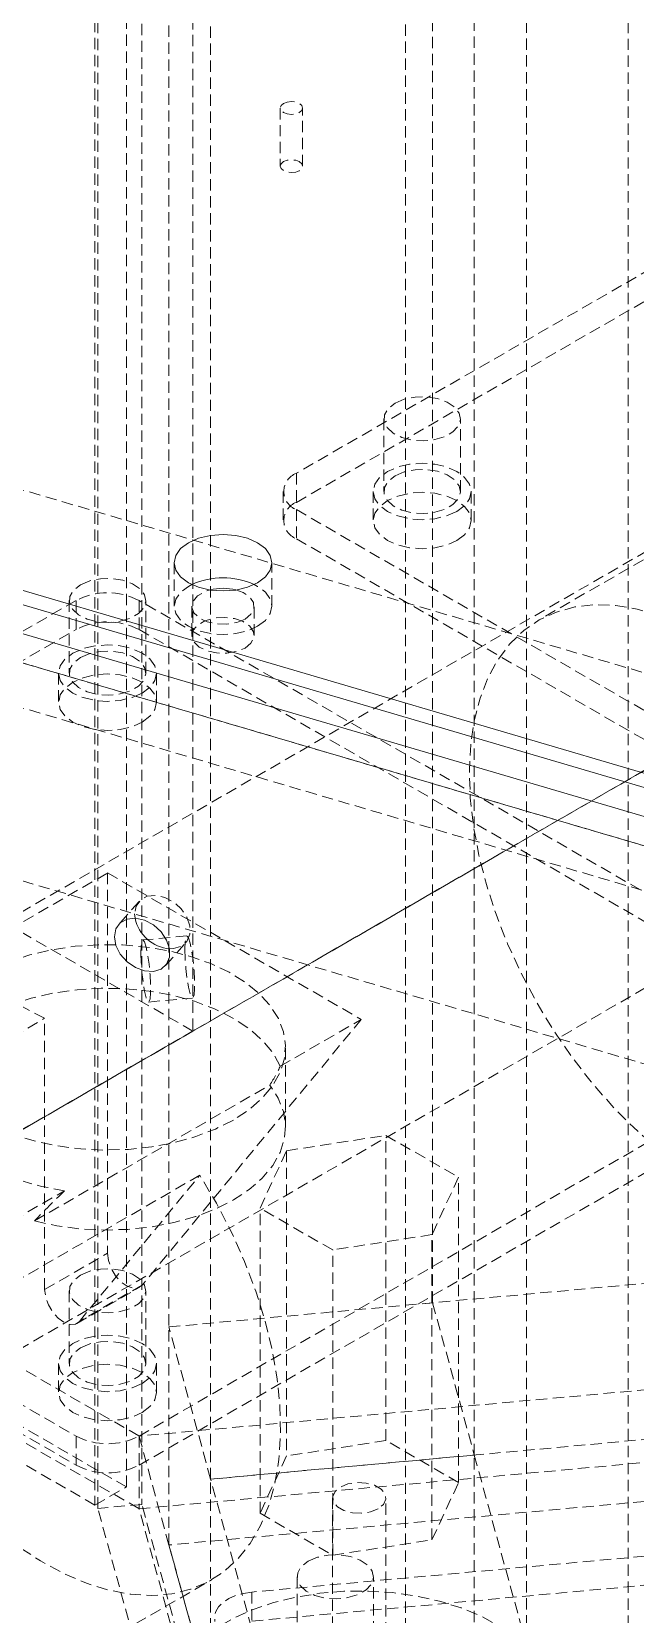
# Model space of a CAD drawing. Header units: millimetres. Extents: x 1529 to 6255, y 1713 to 5797.
# Drawn here: x 5682.3 to 5750.1, y 4318.6 to 4496.4 of the extents above; entities that cross this region are included whole.
import ezdxf

# ---------------------------------------------------------------- set-up
doc = ezdxf.new("R2010")
doc.units = ezdxf.units.MM
doc.linetypes.add('HIDDEN', pattern=[1.905, 1.27, -0.635])

msp = doc.modelspace()

# ---------------------------------------------------------------- linework, layer by layer
at = {"color": 7, "linetype": 'HIDDEN', "lineweight": 0}
for p, q in [((5692.921, 4332.875), (5692.921, 4899.073)), ((5694.648, 4899.231), (5694.648, 4330.918)), ((5700.38, 4890.345), (5700.38, 4384.089)), ((5727.321, 4353.566), (5727.321, 4859.821)), ((5697.69, 4857.112), (5697.69, 4350.857)), ((5732.014, 4336.46), (5732.014, 4842.716)), ((5702.383, 4333.751), (5702.383, 4840.006)), ((5689.385, 4823.361), (5689.385, 4330.834)), ((5689.709, 4330.467), (5689.709, 4823.728)), ((5749.314, 4668.952), (5749.314, 4162.697)), ((5737.886, 4617.55), (5737.886, 4111.295)), ((5724.266, 4095.864), (5724.266, 4602.119)), ((5409.441, 4503.056), (5694.335, 4338.591)), ((5692.921, 4332.875), (5410.855, 4495.708)), ((5657.954, 4384.089), (5852.408, 4496.345)), ((5409.441, 4494.891), (5694.335, 4330.425)), ((5789.794, 4491.666), (5712.012, 4446.764)), ((5712.012, 4443.498), (5789.794, 4488.4)), ((5710.213, 4487.801), (5710.213, 4481.268)), ((5712.713, 4481.268), (5712.713, 4487.801)), ((5679.167, 4371.843), (5873.622, 4484.099)), ((5833.096, 4400.232), (5588.069, 4472.305)), ((5852.408, 4471.849), (5657.954, 4359.593)), ((5679.167, 4347.347), (5873.622, 4459.603)), ((5817.694, 4385.325), (5574.449, 4456.874)), ((5574.449, 4456.874), (5819.476, 4384.801)), ((5721.854, 4452.888), (5721.854, 4444.723)), ((5730.454, 4444.723), (5730.454, 4452.888)), ((5833.096, 4375.736), (5588.069, 4447.809)), ((5712.012, 4446.764), (5712.012, 4443.498)), ((5767.51, 4446.576), (5739.226, 4430.248)), ((5710.548, 4444.723), (5710.548, 4441.457)), ((5720.654, 4444.723), (5720.654, 4441.457)), ((5731.654, 4441.457), (5731.654, 4444.723)), ((5712.012, 4442.682), (5789.794, 4397.779)), ((5712.012, 4442.682), (5712.012, 4439.416)), ((5712.012, 4439.416), (5789.794, 4394.513)), ((5698.273, 4436.719), (5698.273, 4431.819)), ((5709.273, 4431.819), (5709.273, 4436.719)), ((5817.694, 4360.829), (5574.449, 4432.378)), ((5687.263, 4432.477), (5609.482, 4387.574)), ((5686.499, 4432.478), (5686.499, 4424.313)), ((5687.263, 4429.21), (5687.263, 4432.477)), ((5772.116, 4387.574), (5694.335, 4432.477)), ((5694.335, 4432.477), (5694.335, 4429.21)), ((5695.099, 4424.313), (5695.099, 4432.478)), ((5700.273, 4431.819), (5700.273, 4428.553)), ((5707.273, 4428.553), (5707.273, 4431.819)), ((5609.482, 4384.308), (5687.263, 4429.21)), ((5694.335, 4429.21), (5772.116, 4384.308)), ((5685.299, 4424.313), (5685.299, 4421.046)), ((5696.299, 4421.046), (5696.299, 4424.313)), ((5648.373, 4377.368), (5690.799, 4401.86)), ((5690.799, 4401.86), (5719.303, 4385.405)), ((5690.799, 4401.86), (5690.799, 4359.144)), ((5689.385, 4330.834), (5570.902, 4399.233)), ((5694.339, 4398.657), (5692.069, 4396.086)), ((5700.38, 4384.089), (5679.167, 4396.335)), ((5693.844, 4397.259), (5693.888, 4396.767)), ((5699.718, 4394.782), (5694.78, 4394.33)), ((5697.317, 4391.453), (5699.587, 4394.025)), ((5695.417, 4387.359), (5700.356, 4387.811)), ((5655.444, 4369.202), (5683.728, 4385.53)), ((5683.728, 4355.062), (5683.728, 4385.53)), ((5719.303, 4385.405), (5694.703, 4355.562)), ((5710.208, 4380.154), (5719.303, 4385.405)), ((5609.482, 4383.492), (5687.263, 4338.59)), ((5700.38, 4384.089), (5679.167, 4371.843)), ((5694.335, 4338.59), (5772.116, 4383.492)), ((5710.799, 4373.285), (5710.799, 4382.267)), ((5609.482, 4380.226), (5687.263, 4335.323)), ((5694.335, 4335.323), (5772.116, 4380.226)), ((5682.585, 4362.758), (5709.034, 4378.027)), ((5697.69, 4350.857), (5969.305, 4375.691)), ((5710.918, 4370.652), (5722.072, 4372.378)), ((5722.072, 4372.378), (5730.237, 4367.664)), ((5722.072, 4338.083), (5722.072, 4372.378)), ((5707.93, 4364.214), (5710.918, 4370.652)), ((5710.918, 4370.652), (5710.918, 4336.358)), ((5701.17, 4367.904), (5672.886, 4351.575)), ((5687.632, 4351.48), (5701.17, 4367.904)), ((5730.237, 4367.664), (5727.248, 4361.225)), ((5730.237, 4333.369), (5730.237, 4367.664)), ((5676.877, 4360.913), (5685.972, 4366.163)), ((5707.93, 4329.919), (5707.93, 4364.214)), ((5716.095, 4359.5), (5707.93, 4364.214)), ((5965.949, 4363.425), (5694.335, 4338.591)), ((5727.248, 4361.225), (5716.095, 4359.5)), ((5727.248, 4326.931), (5727.248, 4361.225)), ((5683.728, 4355.062), (5690.799, 4359.144)), ((5973.998, 4358.586), (5702.383, 4333.751)), ((5716.095, 4325.205), (5716.095, 4359.5)), ((5686.499, 4354.919), (5686.499, 4346.754)), ((5687.349, 4351.239), (5694.42, 4355.321)), ((5694.703, 4355.562), (5687.632, 4351.48)), ((5694.335, 4330.425), (5965.949, 4355.26)), ((5695.099, 4346.754), (5695.099, 4354.919)), ((5697.69, 4350.857), (5727.321, 4353.566)), ((5727.321, 4353.566), (5732.014, 4336.46)), ((5969.305, 4351.195), (5697.69, 4326.36)), ((5702.383, 4333.751), (5697.69, 4350.857)), ((5697.69, 4326.36), (5697.69, 4350.857)), ((5685.299, 4346.754), (5685.299, 4343.488)), ((5696.299, 4343.488), (5696.299, 4346.754)), ((5687.263, 4335.323), (5687.263, 4338.59)), ((5694.335, 4338.591), (5694.335, 4330.425)), ((5694.335, 4338.591), (5757.362, 4108.865)), ((5694.335, 4338.59), (5694.335, 4335.323)), ((5722.072, 4338.083), (5710.918, 4336.358)), ((5730.237, 4333.369), (5722.072, 4338.083)), ((5732.014, 4336.46), (5702.383, 4333.751)), ((5710.918, 4336.358), (5707.93, 4329.919)), ((5732.014, 4336.46), (5778.944, 4165.406)), ((5732.014, 4311.964), (5732.014, 4336.46)), ((5702.383, 4309.255), (5702.383, 4333.751)), ((5749.314, 4162.697), (5702.383, 4333.751)), ((5689.385, 4330.834), (5692.921, 4332.875)), ((5727.248, 4326.931), (5730.237, 4333.369)), ((5694.648, 4330.918), (5689.709, 4330.467)), ((5752.111, 4103.021), (5689.709, 4330.467)), ((5757.362, 4100.7), (5694.335, 4330.425)), ((5757.049, 4103.473), (5694.648, 4330.918)), ((5815.673, 4330.999), (5707.028, 4321.065)), ((5716.083, 4331.644), (5716.083, 4308.781)), ((5722.083, 4308.781), (5722.083, 4331.644)), ((5707.93, 4329.919), (5716.095, 4325.205)), ((5707.028, 4317.799), (5815.673, 4327.733)), ((5716.095, 4325.205), (5727.248, 4326.931)), ((5697.69, 4326.36), (5702.383, 4309.255)), ((5674.192, 4306.105), (5702.476, 4322.433)), ((5712.091, 4322.781), (5712.091, 4314.615)), ((5720.691, 4314.615), (5720.691, 4322.781)), ((5707.028, 4321.065), (5707.028, 4317.799))]:
    msp.add_line(p, q, dxfattribs=at)
at = {"color": 7, "linetype": 'Continuous', "lineweight": 15}
for p, q in [((5819.476, 4392.966), (5574.449, 4465.039)), ((5576.231, 4462.882), (5817.694, 4391.858)), ((5573.961, 4460.31), (5815.424, 4389.286))]:
    msp.add_line(p, q, dxfattribs=at)
at = {"color": 7, "linetype": 'HIDDEN', "lineweight": 0, "flags": 128}
for points in [[(5710.579, 4488.311), (5710.984, 4488.467), (5711.463, 4488.522), (5711.941, 4488.467), (5712.347, 4488.311), (5712.618, 4488.077), (5712.713, 4487.801), (5712.618, 4487.524), (5712.347, 4487.29), (5711.941, 4487.134), (5711.463, 4487.079), (5710.984, 4487.134), (5710.579, 4487.29), (5710.308, 4487.524), (5710.213, 4487.801), (5710.308, 4488.077), (5710.579, 4488.311)], [(5710.579, 4481.779), (5710.308, 4481.544), (5710.213, 4481.268), (5710.308, 4480.992), (5710.579, 4480.758), (5710.984, 4480.602), (5711.463, 4480.547), (5711.941, 4480.602), (5712.347, 4480.758), (5712.618, 4480.992), (5712.713, 4481.268), (5712.618, 4481.544), (5712.347, 4481.779), (5711.941, 4481.935), (5711.463, 4481.99), (5710.984, 4481.935), (5710.579, 4481.779)], [(5723.114, 4454.643), (5724.145, 4455.083), (5725.355, 4455.327), (5726.636, 4455.355), (5727.874, 4455.163), (5728.959, 4454.77), (5729.795, 4454.209), (5730.308, 4453.531), (5730.451, 4452.795), (5730.213, 4452.068), (5729.614, 4451.414), (5728.708, 4450.891), (5727.575, 4450.545), (5726.315, 4450.408), (5725.041, 4450.49), (5723.867, 4450.786), (5722.895, 4451.269), (5722.213, 4451.895), (5721.881, 4452.61), (5721.929, 4453.35), (5722.353, 4454.048), (5723.114, 4454.643)], [(5730.043, 4442.478), (5728.904, 4441.973), (5727.578, 4441.656), (5726.154, 4441.548), (5724.731, 4441.656), (5723.404, 4441.973), (5722.265, 4442.478), (5721.391, 4443.135), (5720.842, 4443.901), (5720.654, 4444.723), (5720.842, 4445.544), (5721.391, 4446.31), (5722.265, 4446.968), (5723.404, 4447.472), (5724.731, 4447.79), (5726.154, 4447.898), (5727.578, 4447.79), (5728.904, 4447.472), (5730.043, 4446.968), (5730.917, 4446.31), (5731.467, 4445.544), (5731.654, 4444.723), (5731.467, 4443.901), (5730.917, 4443.135), (5730.043, 4442.478)], [(5723.114, 4446.478), (5724.145, 4446.917), (5725.355, 4447.162), (5726.636, 4447.189), (5727.874, 4446.998), (5728.959, 4446.604), (5729.795, 4446.043), (5730.308, 4445.365), (5730.451, 4444.63), (5730.213, 4443.903), (5729.614, 4443.249), (5728.708, 4442.725), (5727.575, 4442.38), (5726.315, 4442.242), (5725.041, 4442.325), (5723.867, 4442.621), (5722.895, 4443.104), (5722.213, 4443.73), (5721.881, 4444.445), (5721.929, 4445.184), (5722.353, 4445.883), (5723.114, 4446.478)], [(5730.043, 4439.211), (5730.917, 4439.869), (5731.467, 4440.635), (5731.654, 4441.457), (5731.467, 4442.278), (5730.917, 4443.044), (5730.043, 4443.702), (5728.904, 4444.206), (5727.578, 4444.523), (5726.154, 4444.632), (5724.731, 4444.523), (5723.404, 4444.206), (5722.265, 4443.702), (5721.391, 4443.044), (5720.842, 4442.278), (5720.654, 4441.457), (5720.842, 4440.635), (5721.391, 4439.869), (5722.265, 4439.211), (5723.404, 4438.707), (5724.731, 4438.39), (5726.154, 4438.281), (5727.578, 4438.39), (5728.904, 4438.707), (5730.043, 4439.211)], [(5687.758, 4434.233), (5688.79, 4434.673), (5690, 4434.917), (5691.28, 4434.945), (5692.519, 4434.753), (5693.604, 4434.359), (5694.44, 4433.799), (5694.952, 4433.12), (5695.096, 4432.385), (5694.858, 4431.658), (5694.259, 4431.004), (5693.352, 4430.481), (5692.219, 4430.135), (5690.96, 4429.997), (5689.686, 4430.08), (5688.511, 4430.376), (5687.54, 4430.859), (5686.858, 4431.485), (5686.526, 4432.2), (5686.574, 4432.939), (5686.997, 4433.638), (5687.758, 4434.233)], [(5700.274, 4434.269), (5699.884, 4434.064), (5699.01, 4433.407), (5698.46, 4432.641), (5698.273, 4431.819), (5698.46, 4430.998), (5699.01, 4430.232), (5699.884, 4429.574), (5701.023, 4429.07), (5702.349, 4428.752), (5703.773, 4428.644), (5705.196, 4428.752), (5706.523, 4429.07), (5707.662, 4429.574), (5707.662, 4429.574)], [(5706.248, 4430.391), (5705.31, 4430.004), (5704.206, 4429.814), (5703.054, 4429.842), (5701.981, 4430.084), (5701.102, 4430.513), (5700.512, 4431.085), (5700.276, 4431.736), (5700.418, 4432.396), (5700.924, 4432.993), (5701.739, 4433.464), (5702.317, 4433.657)], [(5705.229, 4433.657), (5706.035, 4433.361), (5706.779, 4432.854), (5707.198, 4432.234), (5707.246, 4431.569), (5706.917, 4430.932), (5706.248, 4430.391)], [(5707.662, 4429.574), (5708.536, 4430.232), (5709.085, 4430.998), (5709.273, 4431.819), (5709.085, 4432.641), (5708.536, 4433.407), (5707.662, 4434.064), (5707.272, 4434.269)], [(5757.974, 4428.391), (5755.389, 4429.738), (5752.829, 4430.78), (5750.318, 4431.507), (5747.879, 4431.913), (5745.537, 4431.994), (5743.314, 4431.749), (5741.23, 4431.18), (5739.305, 4430.293), (5737.558, 4429.096), (5736.006, 4427.601), (5734.663, 4425.822), (5733.542, 4423.775), (5732.654, 4421.481), (5732.007, 4418.961), (5731.607, 4416.239), (5731.459, 4413.342), (5731.563, 4410.295), (5731.918, 4407.13), (5732.522, 4403.875), (5733.368, 4400.563), (5734.449, 4397.223), (5735.754, 4393.889), (5737.27, 4390.592), (5738.984, 4387.363), (5740.878, 4384.234), (5742.936, 4381.233), (5745.136, 4378.39), (5747.459, 4375.731), (5749.882, 4373.283), (5752.382, 4371.068), (5754.935, 4369.107), (5757.518, 4367.419), (5760.104, 4366.02), (5762.671, 4364.923), (5765.192, 4364.14), (5767.645, 4363.677), (5770.006, 4363.538), (5772.252, 4363.726), (5774.362, 4364.238), (5776.316, 4365.07), (5778.096, 4366.212), (5779.683, 4367.656), (5781.064, 4369.386), (5782.225, 4371.387), (5783.155, 4373.639), (5783.845, 4376.121), (5784.289, 4378.809), (5784.482, 4381.678), (5784.422, 4384.7), (5784.111, 4387.847), (5783.55, 4391.088), (5782.746, 4394.392), (5781.706, 4397.729), (5780.44, 4401.067), (5778.96, 4404.373), (5777.28, 4407.616), (5775.416, 4410.765)], [(5706.248, 4427.124), (5706.917, 4427.666), (5707.246, 4428.303), (5707.198, 4428.968), (5706.779, 4429.587), (5706.035, 4430.095), (5705.045, 4430.435), (5703.917, 4430.572), (5702.774, 4430.49), (5701.739, 4430.198), (5700.924, 4429.727), (5700.418, 4429.13), (5700.276, 4428.47), (5700.512, 4427.819), (5701.102, 4427.247), (5701.981, 4426.817), (5703.054, 4426.576), (5704.206, 4426.548), (5705.31, 4426.738), (5706.248, 4427.124)], [(5694.688, 4422.067), (5693.549, 4421.563), (5692.222, 4421.246), (5690.799, 4421.137), (5689.375, 4421.246), (5688.049, 4421.563), (5686.91, 4422.067), (5686.036, 4422.725), (5685.486, 4423.491), (5685.299, 4424.313), (5685.486, 4425.134), (5686.036, 4425.9), (5686.91, 4426.558), (5688.049, 4427.062), (5689.375, 4427.379), (5690.799, 4427.488), (5692.222, 4427.379), (5693.549, 4427.062), (5694.688, 4426.558), (5695.562, 4425.9), (5696.112, 4425.134), (5696.299, 4424.313), (5696.112, 4423.491), (5695.562, 4422.725), (5694.688, 4422.067)], [(5687.758, 4426.068), (5688.79, 4426.507), (5690, 4426.752), (5691.28, 4426.779), (5692.519, 4426.588), (5693.604, 4426.194), (5694.44, 4425.633), (5694.952, 4424.955), (5695.096, 4424.22), (5694.858, 4423.493), (5694.259, 4422.838), (5693.352, 4422.315), (5692.219, 4421.969), (5690.96, 4421.832), (5689.686, 4421.915), (5688.511, 4422.211), (5687.54, 4422.693), (5686.858, 4423.32), (5686.526, 4424.035), (5686.574, 4424.774), (5686.997, 4425.472), (5687.758, 4426.068)], [(5694.688, 4418.801), (5695.562, 4419.459), (5696.112, 4420.225), (5696.299, 4421.046), (5696.112, 4421.868), (5695.562, 4422.634), (5694.688, 4423.291), (5693.549, 4423.796), (5692.222, 4424.113), (5690.799, 4424.221), (5689.375, 4424.113), (5688.049, 4423.796), (5686.91, 4423.291), (5686.036, 4422.634), (5685.486, 4421.868), (5685.299, 4421.046), (5685.486, 4420.225), (5686.036, 4419.459), (5686.91, 4418.801), (5688.049, 4418.297), (5689.375, 4417.979), (5690.799, 4417.871), (5692.222, 4417.979), (5693.549, 4418.297), (5694.688, 4418.801)], [(5697.767, 4393.343), (5698.215, 4393.356), (5699.075, 4393.617), (5699.705, 4394.174), (5700.039, 4394.966), (5700.039, 4395.907), (5699.705, 4396.895), (5699.075, 4397.823), (5698.215, 4398.59), (5697.22, 4399.114), (5696.197, 4399.337), (5695.257, 4399.236), (5694.502, 4398.821), (5694.013, 4398.137), (5693.844, 4397.259), (5693.844, 4397.259)], [(5694.551, 4392.84), (5694.581, 4391.804), (5694.666, 4390.664), (5694.799, 4389.544), (5694.964, 4388.564), (5695.144, 4387.832), (5695.318, 4387.426), (5695.469, 4387.391), (5695.58, 4387.729), (5695.638, 4388.406), (5695.638, 4389.347), (5695.58, 4390.45), (5695.469, 4391.596), (5695.318, 4392.66), (5695.144, 4393.528), (5694.964, 4394.105), (5694.799, 4394.329), (5694.666, 4394.175), (5694.581, 4393.66), (5694.551, 4392.84)], [(5699.489, 4393.292), (5699.519, 4392.256), (5699.605, 4391.116), (5699.737, 4389.995), (5699.903, 4389.016), (5700.082, 4388.283), (5700.257, 4387.877), (5700.408, 4387.842), (5700.518, 4388.181), (5700.577, 4388.857), (5700.577, 4389.798), (5700.518, 4390.901), (5700.408, 4392.047), (5700.257, 4393.112), (5700.082, 4393.98), (5699.903, 4394.557), (5699.737, 4394.78), (5699.605, 4394.626), (5699.519, 4394.112), (5699.489, 4393.292)], [(5704.941, 4374.103), (5702.93, 4373.088), (5700.702, 4372.236), (5698.298, 4371.564), (5695.76, 4371.082), (5693.133, 4370.8), (5690.465, 4370.723), (5687.802, 4370.852), (5685.193, 4371.184), (5682.685, 4371.714), (5680.321, 4372.433), (5678.143, 4373.327), (5676.192, 4374.38), (5674.502, 4375.575), (5673.102, 4376.888), (5672.018, 4378.298), (5671.269, 4379.778), (5670.869, 4381.303), (5670.824, 4382.846), (5671.136, 4384.377), (5671.799, 4385.871), (5672.8, 4387.301), (5674.123, 4388.641), (5675.744, 4389.868), (5677.633, 4390.958), (5679.757, 4391.894), (5682.078, 4392.657), (5684.555, 4393.236), (5687.143, 4393.618), (5689.797, 4393.798), (5692.468, 4393.772), (5695.11, 4393.541), (5697.674, 4393.109), (5700.116, 4392.483), (5702.392, 4391.675), (5704.461, 4390.699), (5706.286, 4389.573), (5707.834, 4388.316), (5709.079, 4386.951), (5709.997, 4385.503), (5710.573, 4383.997), (5710.796, 4382.46), (5710.662, 4380.919), (5710.174, 4379.403), (5709.34, 4377.938), (5708.175, 4376.55), (5706.7, 4375.264), (5704.941, 4374.103)], [(5683.728, 4385.53), (5681.143, 4386.876), (5678.583, 4387.918), (5676.072, 4388.646), (5673.633, 4389.052), (5671.291, 4389.133), (5669.067, 4388.887), (5666.983, 4388.319), (5665.059, 4387.432), (5663.312, 4386.235), (5661.76, 4384.74), (5660.417, 4382.961), (5659.296, 4380.914), (5658.408, 4378.62), (5657.761, 4376.1), (5657.361, 4373.378), (5657.212, 4370.48), (5657.316, 4367.434), (5657.672, 4364.269), (5658.276, 4361.014), (5659.122, 4357.701), (5660.203, 4354.362), (5661.507, 4351.028), (5663.024, 4347.731), (5664.737, 4344.502), (5666.632, 4341.372), (5668.689, 4338.372), (5670.89, 4335.529), (5673.213, 4332.87), (5675.636, 4330.421), (5678.136, 4328.206), (5680.689, 4326.245), (5683.272, 4324.557), (5685.858, 4323.158), (5688.425, 4322.062), (5690.946, 4321.279), (5693.399, 4320.815), (5695.76, 4320.677), (5698.006, 4320.865), (5700.116, 4321.377), (5702.07, 4322.208), (5703.85, 4323.351), (5705.437, 4324.795), (5706.818, 4326.525), (5707.979, 4328.526), (5708.909, 4330.778), (5709.599, 4333.26), (5710.043, 4335.948), (5710.236, 4338.817), (5710.176, 4341.839), (5709.865, 4344.985), (5709.304, 4348.226), (5708.5, 4351.531), (5707.46, 4354.868), (5706.194, 4358.205), (5704.714, 4361.511), (5703.034, 4364.754), (5701.17, 4367.904)], [(5710.208, 4380.154), (5709.372, 4381.651), (5708.192, 4383.068), (5706.689, 4384.379), (5704.892, 4385.56), (5702.833, 4386.59), (5700.551, 4387.448), (5698.088, 4388.119), (5695.49, 4388.591), (5692.805, 4388.855), (5690.083, 4388.906), (5687.374, 4388.743), (5684.728, 4388.369), (5682.196, 4387.791), (5679.822, 4387.019), (5677.653, 4386.069), (5675.727, 4384.957), (5674.08, 4383.704), (5672.744, 4382.334), (5671.743, 4380.872), (5671.094, 4379.345), (5670.812, 4377.781), (5670.9, 4376.21), (5671.357, 4374.66), (5672.174, 4373.16), (5673.338, 4371.738), (5674.824, 4370.421), (5676.607, 4369.232), (5678.654, 4368.195), (5680.925, 4367.327), (5683.38, 4366.646), (5685.972, 4366.163)], [(5682.585, 4362.758), (5685.1, 4362.218), (5687.718, 4361.877), (5690.392, 4361.742), (5693.073, 4361.814), (5695.713, 4362.093), (5698.264, 4362.574), (5700.681, 4363.247), (5702.92, 4364.101), (5704.941, 4365.121), (5706.707, 4366.288), (5708.187, 4367.58), (5709.354, 4368.975), (5710.186, 4370.448), (5710.669, 4371.972), (5710.795, 4373.52), (5710.56, 4375.063), (5709.97, 4376.575), (5709.034, 4378.027)], [(5690.799, 4359.144), (5690.907, 4358.308), (5691.222, 4357.432), (5691.709, 4356.607), (5692.321, 4355.915), (5692.994, 4355.428), (5693.659, 4355.196), (5694.249, 4355.242), (5694.703, 4355.562)], [(5687.758, 4356.674), (5688.79, 4357.114), (5690, 4357.358), (5691.28, 4357.386), (5692.519, 4357.194), (5693.604, 4356.801), (5694.44, 4356.24), (5694.952, 4355.562), (5695.096, 4354.826), (5694.858, 4354.099), (5694.259, 4353.445), (5693.352, 4352.922), (5692.219, 4352.576), (5690.96, 4352.439), (5689.686, 4352.521), (5688.511, 4352.817), (5687.54, 4353.3), (5686.858, 4353.926), (5686.526, 4354.641), (5686.574, 4355.381), (5686.997, 4356.079), (5687.758, 4356.674)], [(5687.632, 4351.48), (5687.178, 4351.16), (5686.588, 4351.114), (5685.923, 4351.346), (5685.25, 4351.833), (5684.638, 4352.525), (5684.151, 4353.35), (5683.836, 4354.226), (5683.728, 4355.062)], [(5694.688, 4344.509), (5693.549, 4344.004), (5692.222, 4343.687), (5690.799, 4343.579), (5689.375, 4343.687), (5688.049, 4344.004), (5686.91, 4344.509), (5686.036, 4345.166), (5685.486, 4345.932), (5685.299, 4346.754), (5685.486, 4347.576), (5686.036, 4348.341), (5686.91, 4348.999), (5688.049, 4349.503), (5689.376, 4349.821), (5690.799, 4349.929), (5692.222, 4349.821), (5693.549, 4349.503), (5694.688, 4348.999), (5695.562, 4348.341), (5696.112, 4347.576), (5696.299, 4346.754), (5696.112, 4345.932), (5695.562, 4345.166), (5694.688, 4344.509)], [(5687.758, 4348.509), (5688.79, 4348.948), (5690, 4349.193), (5691.28, 4349.22), (5692.519, 4349.029), (5693.604, 4348.635), (5694.44, 4348.074), (5694.952, 4347.396), (5695.096, 4346.661), (5694.858, 4345.934), (5694.259, 4345.28), (5693.352, 4344.756), (5692.219, 4344.411), (5690.96, 4344.273), (5689.686, 4344.356), (5688.511, 4344.652), (5687.54, 4345.135), (5686.858, 4345.761), (5686.526, 4346.476), (5686.574, 4347.215), (5686.997, 4347.914), (5687.758, 4348.509)], [(5694.688, 4341.242), (5695.562, 4341.9), (5696.112, 4342.666), (5696.299, 4343.488), (5696.112, 4344.309), (5695.562, 4345.075), (5694.688, 4345.733), (5693.549, 4346.237), (5692.222, 4346.554), (5690.799, 4346.663), (5689.376, 4346.554), (5688.049, 4346.237), (5686.91, 4345.733), (5686.036, 4345.075), (5685.486, 4344.309), (5685.299, 4343.488), (5685.486, 4342.666), (5686.036, 4341.9), (5686.91, 4341.242), (5688.049, 4340.738), (5689.375, 4340.421), (5690.799, 4340.312), (5692.222, 4340.421), (5693.549, 4340.738), (5694.688, 4341.242)], [(5721.205, 4330.419), (5720.351, 4330.074), (5719.345, 4329.919), (5718.307, 4329.971), (5717.363, 4330.225), (5716.626, 4330.651), (5716.185, 4331.196), (5716.095, 4331.795), (5716.364, 4332.376), (5716.962, 4332.869), (5717.815, 4333.214), (5718.822, 4333.369), (5719.86, 4333.317), (5720.804, 4333.063), (5721.541, 4332.637), (5721.981, 4332.092), (5722.072, 4331.493), (5721.802, 4330.912), (5721.205, 4330.419)], [(5713.35, 4324.536), (5714.381, 4324.975), (5715.591, 4325.22), (5716.872, 4325.247), (5718.11, 4325.056), (5719.195, 4324.662), (5720.032, 4324.101), (5720.544, 4323.423), (5720.688, 4322.688), (5720.449, 4321.961), (5719.85, 4321.307), (5718.944, 4320.783), (5717.811, 4320.438), (5716.551, 4320.3), (5715.278, 4320.383), (5714.103, 4320.679), (5713.131, 4321.161), (5712.449, 4321.788), (5712.118, 4322.503), (5712.166, 4323.242), (5712.589, 4323.941), (5713.35, 4324.536)], [(5734.286, 4300.005), (5736.105, 4301.199), (5737.645, 4302.518), (5738.88, 4303.939), (5739.79, 4305.441), (5740.36, 4306.997), (5740.581, 4308.582), (5740.448, 4310.171), (5739.965, 4311.736), (5739.139, 4313.254), (5737.983, 4314.697), (5736.518, 4316.044), (5734.766, 4317.272), (5732.756, 4318.359), (5730.522, 4319.29), (5728.1, 4320.048), (5725.53, 4320.621), (5722.854, 4321), (5720.117, 4321.178), (5717.362, 4321.153), (5714.636, 4320.924), (5711.982, 4320.496), (5709.445, 4319.876), (5707.067, 4319.073), (5704.886, 4318.102), (5702.938, 4316.977), (5701.255, 4315.718), (5699.864, 4314.345), (5698.79, 4312.88), (5698.048, 4311.349), (5697.652, 4309.775), (5697.608, 4308.184), (5697.917, 4306.604), (5698.573, 4305.059), (5699.565, 4303.576), (5700.879, 4302.178), (5702.491, 4300.888), (5704.376, 4299.728), (5706.502, 4298.716), (5708.834, 4297.87), (5711.335, 4297.203), (5713.964, 4296.726), (5716.676, 4296.447), (5719.428, 4296.371), (5722.174, 4296.498), (5724.869, 4296.827), (5727.47, 4297.352), (5729.933, 4298.065), (5732.217, 4298.954), (5734.286, 4300.005)], [(5707.028, 4321.065), (5706.079, 4320.922), (5705.197, 4320.675), (5704.416, 4320.334), (5703.765, 4319.911), (5703.269, 4319.423), (5702.948, 4318.888), (5702.814, 4318.328), (5702.871, 4317.763)]]:
    msp.add_lwpolyline(points, dxfattribs=at)
at = {"color": 7, "linetype": 'Continuous', "lineweight": 15, "flags": 128}
for points in [[(5707.662, 4434.473), (5708.536, 4435.131), (5709.085, 4435.897), (5709.273, 4436.719), (5709.085, 4437.54), (5708.536, 4438.306), (5707.662, 4438.964), (5706.523, 4439.468), (5705.196, 4439.785), (5703.773, 4439.894), (5702.349, 4439.785), (5701.023, 4439.468), (5699.884, 4438.964), (5699.01, 4438.306), (5698.46, 4437.54), (5698.273, 4436.719), (5698.46, 4435.897), (5699.01, 4435.131), (5699.884, 4434.473), (5701.023, 4433.969), (5702.349, 4433.652), (5703.773, 4433.543), (5705.196, 4433.652), (5706.523, 4433.969), (5707.662, 4434.473)], [(5691.574, 4394.687), (5691.743, 4395.565), (5692.232, 4396.249), (5692.987, 4396.664), (5693.927, 4396.765), (5694.95, 4396.542), (5695.946, 4396.018), (5696.805, 4395.251), (5697.435, 4394.323), (5697.769, 4393.335), (5697.769, 4392.394), (5697.435, 4391.602), (5696.805, 4391.046), (5695.946, 4390.784), (5694.95, 4390.846), (5693.927, 4391.224), (5692.987, 4391.879), (5692.232, 4392.738), (5691.743, 4393.709), (5691.574, 4394.687)]]:
    msp.add_lwpolyline(points, dxfattribs=at)
at = {"color": 7, "linetype": 'HIDDEN', "lineweight": 0}
for centre, radius, start, end in [((5712.787, 4444.723), 2.183, 110.7845, 249.21565), ((5712.787, 4441.457), 2.183, 110.7845, 249.21565), ((5690.799, 4425.653), 7.685, 62.61, 117.38995), ((5690.799, 4422.387), 7.685, 62.61, 117.38995), ((5690.799, 4345.413), 7.685, 242.60947, 297.39043), ((5690.799, 4342.147), 7.685, 242.60947, 297.39043)]:
    msp.add_arc(centre, radius, start, end, dxfattribs=at)
at = {"color": 7, "linetype": 'Continuous', "lineweight": 15}
for centre, radius, start, end in [((5703.773, 4426.476), 8.542, 65.81773, 114.18195), ((5703.773, 4428.035), 5.807, 75.48145, 104.51897), ((5698.111, 4397.642), 4.313, 191.70904, 265.42665)]:
    msp.add_arc(centre, radius, start, end, dxfattribs=at)
at = {"color": 7, "linetype": 'HIDDEN', "lineweight": 0}
for start_param, end_param in [(5.6984379, 5.8779145), (1.6530359, 1.8325125)]:
    msp.add_ellipse((5690.799, 4364.314), major_axis=(19.74, 18.693), ratio=0.1720537, start_param=start_param, end_param=end_param, dxfattribs=at)

doc.saveas('drawing.dxf')
